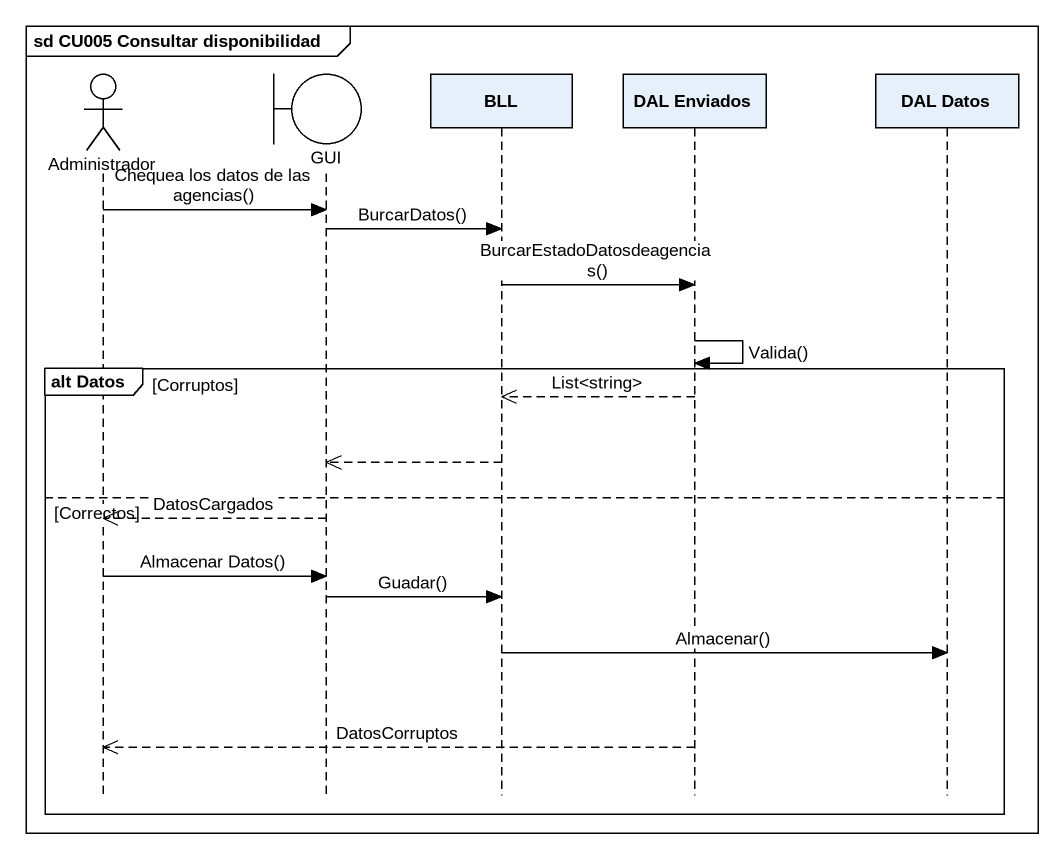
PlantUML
@startuml
mainframe sd CU005 Consultar disponibilidad
hide footbox
actor Administrador
boundary GUI
participant BLL
participant "DAL Enviados" as DAL_Enviados
participant "DAL Datos" as DAL_Datos

Administrador -> GUI : Chequea los datos de las agencias()
GUI -> BLL : BurcarDatos()
BLL -> DAL_Enviados : BurcarEstadoDatosdeagencias()
DAL_Enviados -> DAL_Enviados : Valida()
group alt Datos [Corruptos]
  DAL_Enviados -->> BLL : List<string>
  BLL -->> GUI
else Correctos
  GUI -->> Administrador : DatosCargados
  Administrador -> GUI : Almacenar Datos()
  GUI -> BLL : Guadar()
  BLL -> DAL_Datos : Almacenar()
  DAL_Enviados -->> Administrador : DatosCorruptos
end
@enduml
